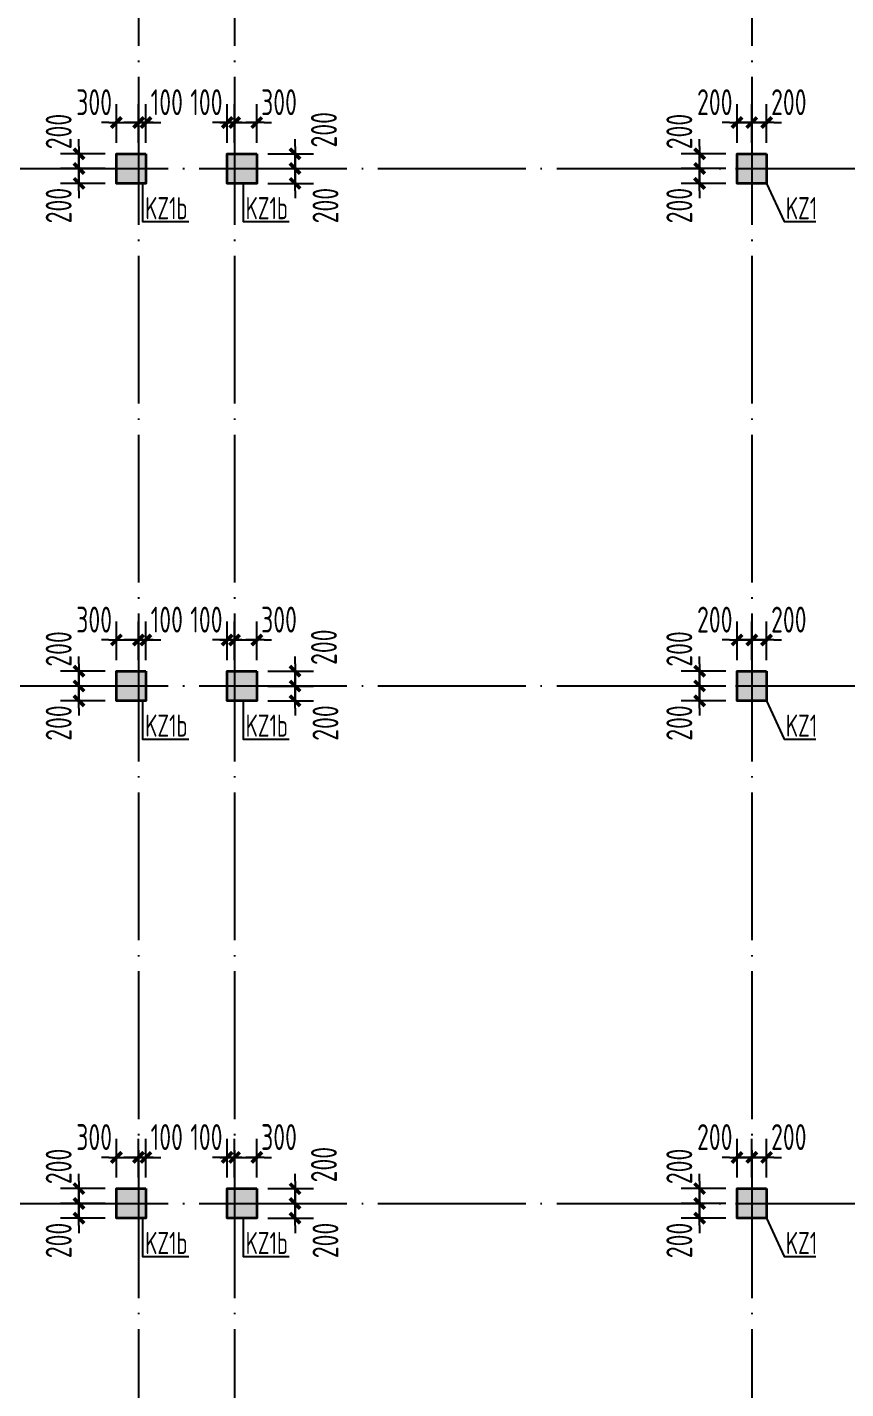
# Model space of a CAD drawing. Extents: x 8268344 to 8869063, y 669070 to 951310.
# Drawn here: x 8486201 to 8497280, y 769481 to 787900 of the extents above; entities that cross this region are included whole.
import ezdxf

# ---------------------------------------------------------------- set-up
doc = ezdxf.new("R2010")
doc.units = 0
doc.header["$LTSCALE"] = 1000
doc.linetypes.add('DOTE', pattern=[2.42, 2, -0.2, 0.02, -0.2])
doc.layers.get('0').update_dxf_attribs({"linetype": 'CONTINUOUS'})
doc.layers.get('Defpoints').update_dxf_attribs({"linetype": 'CONTINUOUS'})
for name, color, linetype in [('DIM', 3, 'CONTINUOUS'), ('DOTE', 1, 'DOTE'), ('PUB_TEXT', 7, 'CONTINUOUS'), ('柱涂实', 54, 'CONTINUOUS')]:
    doc.layers.add(name, color=color, linetype=linetype)
doc.layers.add('柱', color=2, linetype='CONTINUOUS', lineweight=35)
doc.styles.add('HZTXT', font='tssdeng.shx', dxfattribs={"width": 0.75, "bigfont": 'HZTXT.shx'})
doc.styles.add('TSSD_Dimension', font='Tssdeng.shx', dxfattribs={"width": 0.7, "bigfont": 'tssdchn.shx'})
doc.dimstyles.new('TSSD_100_100$0', dxfattribs={"dimtxt": 350, "dimasz": 100, "dimexe": 250, "dimexo": 150, "dimgap": 100, "dimtad": 1, "dimdec": 0, "dimzin": 0, "dimdsep": 46, "dimtxsty": 'TSSD_Dimension', "dimblk": '_TSDBK', "dimblk1": '_TSDBK', "dimblk2": '_TSDBK', "dimsah": 1, "dimcen": 0, "dimclrt": 7, "dimadec": 0, "dimazin": 0, "dimtfac": 1, "dimtdec": 0, "dimtix": 1, "dimtmove": 2, "dimatfit": 3, "dimldrblk": '_TSDBK', "dimfxl": 0, "dimtolj": 1, "dimtzin": 0, "dimarcsym": 0})

# ---------------------------------------------------------------- blocks, each defined once
blk = doc.blocks.new('_TSDBK')
blk.add_line((-1, 0), (1.5, 0))
at = {"const_width": 0.5}
blk.add_lwpolyline([(-0.7, -0.7), (0.7, 0.7)], dxfattribs=at)
blk = doc.blocks.new('*D298')
at = {"layer": 'Defpoints', "color": 0}
for p in [(8487408, 786188), (8486902, 785988), (8487408, 785988)]:
    blk.add_point(p, dxfattribs=at)
at = {"layer": 'DIM', "color": 0, "lineweight": -2}
for p, q in [((8486902, 786288), (8486902, 786388)), ((8487258, 786188), (8486652, 786188)), ((8486902, 786188), (8486902, 785988)), ((8487258, 785988), (8486652, 785988)), ((8486902, 785888), (8486902, 785788))]:
    blk.add_line(p, q, dxfattribs=at)
at = {"layer": 'DIM', "color": 0, "lineweight": -2, "xscale": 100, "yscale": 100, "zscale": 100}
for p, rotation in [((8486902, 786188), 270), ((8486902, 785988), 90)]:
    blk.add_blockref('_TSDBK', p, dxfattribs=dict(at, rotation=rotation))
at = {"layer": 'DIM', "color": 7, "insert": (8486627, 786489), "char_height": 350, "attachment_point": 5, "rotation": 90, "style": 'TSSD_Dimension'}
blk.add_mtext('\\A1;200', dxfattribs=at)
blk = doc.blocks.new('*D299')
at = {"layer": 'Defpoints', "color": 0}
for p in [(8487408, 785988), (8486902, 785788), (8487408, 785788)]:
    blk.add_point(p, dxfattribs=at)
at = {"layer": 'DIM', "color": 0, "lineweight": -2}
for p, q in [((8486902, 786088), (8486902, 786188)), ((8487258, 785988), (8486652, 785988)), ((8486902, 785988), (8486902, 785788)), ((8487258, 785788), (8486652, 785788)), ((8486902, 785688), (8486902, 785588))]:
    blk.add_line(p, q, dxfattribs=at)
at = {"layer": 'DIM', "color": 0, "lineweight": -2, "xscale": 100, "yscale": 100, "zscale": 100}
for p, rotation in [((8486902, 785988), 270), ((8486902, 785788), 90)]:
    blk.add_blockref('_TSDBK', p, dxfattribs=dict(at, rotation=rotation))
at = {"layer": 'DIM', "color": 7, "insert": (8486627, 785487), "char_height": 350, "attachment_point": 5, "rotation": 90, "style": 'TSSD_Dimension'}
blk.add_mtext('\\A1;200', dxfattribs=at)
blk = doc.blocks.new('*D300')
at = {"layer": 'Defpoints', "color": 0}
for p in [(8487808, 786611), (8487708, 786188), (8487808, 786188)]:
    blk.add_point(p, dxfattribs=at)
at = {"layer": 'DIM', "color": 0, "lineweight": -2}
for p, q in [((8487708, 786338), (8487708, 786861)), ((8487808, 786338), (8487808, 786861)), ((8487608, 786611), (8487508, 786611)), ((8487708, 786611), (8487808, 786611)), ((8487908, 786611), (8488008, 786611))]:
    blk.add_line(p, q, dxfattribs=at)
at = {"layer": 'DIM', "color": 0, "lineweight": -2, "xscale": 100, "yscale": 100, "zscale": 100}
blk.add_blockref('_TSDBK', (8487708, 786611), dxfattribs=at)
at = {"layer": 'DIM', "color": 0, "lineweight": -2, "xscale": 100, "yscale": 100, "zscale": 100, "rotation": 180}
blk.add_blockref('_TSDBK', (8487808, 786611), dxfattribs=at)
at = {"layer": 'DIM', "color": 7, "insert": (8488090, 786886), "char_height": 350, "attachment_point": 5, "style": 'TSSD_Dimension'}
blk.add_mtext('\\A1;100', dxfattribs=at)
blk = doc.blocks.new('*D301')
at = {"layer": 'Defpoints', "color": 0}
for p in [(8487708, 786611), (8487408, 786188), (8487708, 786188)]:
    blk.add_point(p, dxfattribs=at)
at = {"layer": 'DIM', "color": 0, "lineweight": -2}
for p, q in [((8487408, 786338), (8487408, 786861)), ((8487708, 786338), (8487708, 786861)), ((8487308, 786611), (8487208, 786611)), ((8487408, 786611), (8487708, 786611)), ((8487808, 786611), (8487908, 786611))]:
    blk.add_line(p, q, dxfattribs=at)
at = {"layer": 'DIM', "color": 0, "lineweight": -2, "xscale": 100, "yscale": 100, "zscale": 100}
blk.add_blockref('_TSDBK', (8487408, 786611), dxfattribs=at)
at = {"layer": 'DIM', "color": 0, "lineweight": -2, "xscale": 100, "yscale": 100, "zscale": 100, "rotation": 180}
blk.add_blockref('_TSDBK', (8487708, 786611), dxfattribs=at)
at = {"layer": 'DIM', "color": 7, "insert": (8487107, 786886), "char_height": 350, "attachment_point": 5, "style": 'TSSD_Dimension'}
blk.add_mtext('\\A1;300', dxfattribs=at)
blk = doc.blocks.new('*D302')
at = {"layer": 'Defpoints', "color": 0}
for p in [(8489308, 786611), (8489008, 786188), (8489308, 786188)]:
    blk.add_point(p, dxfattribs=at)
at = {"layer": 'DIM', "color": 0, "lineweight": -2}
for p, q in [((8489008, 786338), (8489008, 786861)), ((8489308, 786338), (8489308, 786861)), ((8488908, 786611), (8488808, 786611)), ((8489008, 786611), (8489308, 786611)), ((8489408, 786611), (8489508, 786611))]:
    blk.add_line(p, q, dxfattribs=at)
at = {"layer": 'DIM', "color": 0, "lineweight": -2, "xscale": 100, "yscale": 100, "zscale": 100}
blk.add_blockref('_TSDBK', (8489008, 786611), dxfattribs=at)
at = {"layer": 'DIM', "color": 0, "lineweight": -2, "xscale": 100, "yscale": 100, "zscale": 100, "rotation": 180}
blk.add_blockref('_TSDBK', (8489308, 786611), dxfattribs=at)
at = {"layer": 'DIM', "color": 7, "insert": (8489609, 786886), "char_height": 350, "attachment_point": 5, "style": 'TSSD_Dimension'}
blk.add_mtext('\\A1;300', dxfattribs=at)
blk = doc.blocks.new('*D303')
at = {"layer": 'Defpoints', "color": 0}
for p in [(8489008, 786611), (8488908, 786188), (8489008, 786188)]:
    blk.add_point(p, dxfattribs=at)
at = {"layer": 'DIM', "color": 0, "lineweight": -2}
for p, q in [((8488908, 786338), (8488908, 786861)), ((8489008, 786338), (8489008, 786861)), ((8488808, 786611), (8488708, 786611)), ((8488908, 786611), (8489008, 786611)), ((8489108, 786611), (8489208, 786611))]:
    blk.add_line(p, q, dxfattribs=at)
at = {"layer": 'DIM', "color": 0, "lineweight": -2, "xscale": 100, "yscale": 100, "zscale": 100}
blk.add_blockref('_TSDBK', (8488908, 786611), dxfattribs=at)
at = {"layer": 'DIM', "color": 0, "lineweight": -2, "xscale": 100, "yscale": 100, "zscale": 100, "rotation": 180}
blk.add_blockref('_TSDBK', (8489008, 786611), dxfattribs=at)
at = {"layer": 'DIM', "color": 7, "insert": (8488626, 786886), "char_height": 350, "attachment_point": 5, "style": 'TSSD_Dimension'}
blk.add_mtext('\\A1;100', dxfattribs=at)
blk = doc.blocks.new('*D304')
at = {"layer": 'Defpoints', "color": 0}
for p in [(8489308, 786188), (8489308, 785988), (8489826, 785988)]:
    blk.add_point(p, dxfattribs=at)
at = {"layer": 'DIM', "color": 0, "lineweight": -2}
for p, q in [((8489826, 786288), (8489826, 786388)), ((8489458, 786188), (8490076, 786188)), ((8489826, 786188), (8489826, 785988)), ((8489458, 785988), (8490076, 785988)), ((8489826, 785888), (8489826, 785788))]:
    blk.add_line(p, q, dxfattribs=at)
at = {"layer": 'DIM', "color": 0, "lineweight": -2, "xscale": 100, "yscale": 100, "zscale": 100}
for p, rotation in [((8489826, 786188), 270), ((8489826, 785988), 90)]:
    blk.add_blockref('_TSDBK', p, dxfattribs=dict(at, rotation=rotation))
at = {"layer": 'DIM', "color": 7, "insert": (8490217, 786513), "char_height": 350, "attachment_point": 5, "rotation": 90, "style": 'TSSD_Dimension'}
blk.add_mtext('\\A1;200', dxfattribs=at)
blk = doc.blocks.new('*D305')
at = {"layer": 'Defpoints', "color": 0}
for p in [(8489308, 785988), (8489308, 785788), (8489826, 785788)]:
    blk.add_point(p, dxfattribs=at)
at = {"layer": 'DIM', "color": 0, "lineweight": -2}
for p, q in [((8489826, 786088), (8489826, 786188)), ((8489458, 785988), (8490076, 785988)), ((8489826, 785988), (8489826, 785788)), ((8489458, 785788), (8490076, 785788)), ((8489826, 785688), (8489826, 785588))]:
    blk.add_line(p, q, dxfattribs=at)
at = {"layer": 'DIM', "color": 0, "lineweight": -2, "xscale": 100, "yscale": 100, "zscale": 100}
for p, rotation in [((8489826, 785988), 270), ((8489826, 785788), 90)]:
    blk.add_blockref('_TSDBK', p, dxfattribs=dict(at, rotation=rotation))
at = {"layer": 'DIM', "color": 7, "insert": (8490238, 785487), "char_height": 350, "attachment_point": 5, "rotation": 90, "style": 'TSSD_Dimension'}
blk.add_mtext('\\A1;200', dxfattribs=at)
blk = doc.blocks.new('*D306')
at = {"layer": 'Defpoints', "color": 0}
for p in [(8487408, 779188), (8486902, 778988), (8487408, 778988)]:
    blk.add_point(p, dxfattribs=at)
at = {"layer": 'DIM', "color": 0, "lineweight": -2}
for p, q in [((8486902, 779288), (8486902, 779388)), ((8487258, 779188), (8486652, 779188)), ((8486902, 779188), (8486902, 778988)), ((8487258, 778988), (8486652, 778988)), ((8486902, 778888), (8486902, 778788))]:
    blk.add_line(p, q, dxfattribs=at)
at = {"layer": 'DIM', "color": 0, "lineweight": -2, "xscale": 100, "yscale": 100, "zscale": 100}
for p, rotation in [((8486902, 779188), 270), ((8486902, 778988), 90)]:
    blk.add_blockref('_TSDBK', p, dxfattribs=dict(at, rotation=rotation))
at = {"layer": 'DIM', "color": 7, "insert": (8486627, 779489), "char_height": 350, "attachment_point": 5, "rotation": 90, "style": 'TSSD_Dimension'}
blk.add_mtext('\\A1;200', dxfattribs=at)
blk = doc.blocks.new('*D307')
at = {"layer": 'Defpoints', "color": 0}
for p in [(8487408, 778988), (8486902, 778788), (8487408, 778788)]:
    blk.add_point(p, dxfattribs=at)
at = {"layer": 'DIM', "color": 0, "lineweight": -2}
for p, q in [((8486902, 779088), (8486902, 779188)), ((8487258, 778988), (8486652, 778988)), ((8486902, 778988), (8486902, 778788)), ((8487258, 778788), (8486652, 778788)), ((8486902, 778688), (8486902, 778588))]:
    blk.add_line(p, q, dxfattribs=at)
at = {"layer": 'DIM', "color": 0, "lineweight": -2, "xscale": 100, "yscale": 100, "zscale": 100}
for p, rotation in [((8486902, 778988), 270), ((8486902, 778788), 90)]:
    blk.add_blockref('_TSDBK', p, dxfattribs=dict(at, rotation=rotation))
at = {"layer": 'DIM', "color": 7, "insert": (8486627, 778487), "char_height": 350, "attachment_point": 5, "rotation": 90, "style": 'TSSD_Dimension'}
blk.add_mtext('\\A1;200', dxfattribs=at)
blk = doc.blocks.new('*D308')
at = {"layer": 'Defpoints', "color": 0}
for p in [(8487808, 779611), (8487708, 779188), (8487808, 779188)]:
    blk.add_point(p, dxfattribs=at)
at = {"layer": 'DIM', "color": 0, "lineweight": -2}
for p, q in [((8487708, 779338), (8487708, 779861)), ((8487808, 779338), (8487808, 779861)), ((8487608, 779611), (8487508, 779611)), ((8487708, 779611), (8487808, 779611)), ((8487908, 779611), (8488008, 779611))]:
    blk.add_line(p, q, dxfattribs=at)
at = {"layer": 'DIM', "color": 0, "lineweight": -2, "xscale": 100, "yscale": 100, "zscale": 100}
blk.add_blockref('_TSDBK', (8487708, 779611), dxfattribs=at)
at = {"layer": 'DIM', "color": 0, "lineweight": -2, "xscale": 100, "yscale": 100, "zscale": 100, "rotation": 180}
blk.add_blockref('_TSDBK', (8487808, 779611), dxfattribs=at)
at = {"layer": 'DIM', "color": 7, "insert": (8488090, 779886), "char_height": 350, "attachment_point": 5, "style": 'TSSD_Dimension'}
blk.add_mtext('\\A1;100', dxfattribs=at)
blk = doc.blocks.new('*D309')
at = {"layer": 'Defpoints', "color": 0}
for p in [(8487708, 779611), (8487408, 779188), (8487708, 779188)]:
    blk.add_point(p, dxfattribs=at)
at = {"layer": 'DIM', "color": 0, "lineweight": -2}
for p, q in [((8487408, 779338), (8487408, 779861)), ((8487708, 779338), (8487708, 779861)), ((8487308, 779611), (8487208, 779611)), ((8487408, 779611), (8487708, 779611)), ((8487808, 779611), (8487908, 779611))]:
    blk.add_line(p, q, dxfattribs=at)
at = {"layer": 'DIM', "color": 0, "lineweight": -2, "xscale": 100, "yscale": 100, "zscale": 100}
blk.add_blockref('_TSDBK', (8487408, 779611), dxfattribs=at)
at = {"layer": 'DIM', "color": 0, "lineweight": -2, "xscale": 100, "yscale": 100, "zscale": 100, "rotation": 180}
blk.add_blockref('_TSDBK', (8487708, 779611), dxfattribs=at)
at = {"layer": 'DIM', "color": 7, "insert": (8487107, 779886), "char_height": 350, "attachment_point": 5, "style": 'TSSD_Dimension'}
blk.add_mtext('\\A1;300', dxfattribs=at)
blk = doc.blocks.new('*D310')
at = {"layer": 'Defpoints', "color": 0}
for p in [(8489308, 779611), (8489008, 779188), (8489308, 779188)]:
    blk.add_point(p, dxfattribs=at)
at = {"layer": 'DIM', "color": 0, "lineweight": -2}
for p, q in [((8489008, 779338), (8489008, 779861)), ((8489308, 779338), (8489308, 779861)), ((8488908, 779611), (8488808, 779611)), ((8489008, 779611), (8489308, 779611)), ((8489408, 779611), (8489508, 779611))]:
    blk.add_line(p, q, dxfattribs=at)
at = {"layer": 'DIM', "color": 0, "lineweight": -2, "xscale": 100, "yscale": 100, "zscale": 100}
blk.add_blockref('_TSDBK', (8489008, 779611), dxfattribs=at)
at = {"layer": 'DIM', "color": 0, "lineweight": -2, "xscale": 100, "yscale": 100, "zscale": 100, "rotation": 180}
blk.add_blockref('_TSDBK', (8489308, 779611), dxfattribs=at)
at = {"layer": 'DIM', "color": 7, "insert": (8489609, 779886), "char_height": 350, "attachment_point": 5, "style": 'TSSD_Dimension'}
blk.add_mtext('\\A1;300', dxfattribs=at)
blk = doc.blocks.new('*D311')
at = {"layer": 'Defpoints', "color": 0}
for p in [(8489008, 779611), (8488908, 779188), (8489008, 779188)]:
    blk.add_point(p, dxfattribs=at)
at = {"layer": 'DIM', "color": 0, "lineweight": -2}
for p, q in [((8488908, 779338), (8488908, 779861)), ((8489008, 779338), (8489008, 779861)), ((8488808, 779611), (8488708, 779611)), ((8488908, 779611), (8489008, 779611)), ((8489108, 779611), (8489208, 779611))]:
    blk.add_line(p, q, dxfattribs=at)
at = {"layer": 'DIM', "color": 0, "lineweight": -2, "xscale": 100, "yscale": 100, "zscale": 100}
blk.add_blockref('_TSDBK', (8488908, 779611), dxfattribs=at)
at = {"layer": 'DIM', "color": 0, "lineweight": -2, "xscale": 100, "yscale": 100, "zscale": 100, "rotation": 180}
blk.add_blockref('_TSDBK', (8489008, 779611), dxfattribs=at)
at = {"layer": 'DIM', "color": 7, "insert": (8488626, 779886), "char_height": 350, "attachment_point": 5, "style": 'TSSD_Dimension'}
blk.add_mtext('\\A1;100', dxfattribs=at)
blk = doc.blocks.new('*D312')
at = {"layer": 'Defpoints', "color": 0}
for p in [(8489308, 779188), (8489308, 778988), (8489826, 778988)]:
    blk.add_point(p, dxfattribs=at)
at = {"layer": 'DIM', "color": 0, "lineweight": -2}
for p, q in [((8489826, 779288), (8489826, 779388)), ((8489458, 779188), (8490076, 779188)), ((8489826, 779188), (8489826, 778988)), ((8489458, 778988), (8490076, 778988)), ((8489826, 778888), (8489826, 778788))]:
    blk.add_line(p, q, dxfattribs=at)
at = {"layer": 'DIM', "color": 0, "lineweight": -2, "xscale": 100, "yscale": 100, "zscale": 100}
for p, rotation in [((8489826, 779188), 270), ((8489826, 778988), 90)]:
    blk.add_blockref('_TSDBK', p, dxfattribs=dict(at, rotation=rotation))
at = {"layer": 'DIM', "color": 7, "insert": (8490217, 779513), "char_height": 350, "attachment_point": 5, "rotation": 90, "style": 'TSSD_Dimension'}
blk.add_mtext('\\A1;200', dxfattribs=at)
blk = doc.blocks.new('*D313')
at = {"layer": 'Defpoints', "color": 0}
for p in [(8489308, 778988), (8489308, 778788), (8489826, 778788)]:
    blk.add_point(p, dxfattribs=at)
at = {"layer": 'DIM', "color": 0, "lineweight": -2}
for p, q in [((8489826, 779088), (8489826, 779188)), ((8489458, 778988), (8490076, 778988)), ((8489826, 778988), (8489826, 778788)), ((8489458, 778788), (8490076, 778788)), ((8489826, 778688), (8489826, 778588))]:
    blk.add_line(p, q, dxfattribs=at)
at = {"layer": 'DIM', "color": 0, "lineweight": -2, "xscale": 100, "yscale": 100, "zscale": 100}
for p, rotation in [((8489826, 778988), 270), ((8489826, 778788), 90)]:
    blk.add_blockref('_TSDBK', p, dxfattribs=dict(at, rotation=rotation))
at = {"layer": 'DIM', "color": 7, "insert": (8490238, 778487), "char_height": 350, "attachment_point": 5, "rotation": 90, "style": 'TSSD_Dimension'}
blk.add_mtext('\\A1;200', dxfattribs=at)
blk = doc.blocks.new('*D314')
at = {"layer": 'Defpoints', "color": 0}
for p in [(8487408, 772188), (8486902, 771988), (8487408, 771988)]:
    blk.add_point(p, dxfattribs=at)
at = {"layer": 'DIM', "color": 0, "lineweight": -2}
for p, q in [((8486902, 772288), (8486902, 772388)), ((8487258, 772188), (8486652, 772188)), ((8486902, 772188), (8486902, 771988)), ((8487258, 771988), (8486652, 771988)), ((8486902, 771888), (8486902, 771788))]:
    blk.add_line(p, q, dxfattribs=at)
at = {"layer": 'DIM', "color": 0, "lineweight": -2, "xscale": 100, "yscale": 100, "zscale": 100}
for p, rotation in [((8486902, 772188), 270), ((8486902, 771988), 90)]:
    blk.add_blockref('_TSDBK', p, dxfattribs=dict(at, rotation=rotation))
at = {"layer": 'DIM', "color": 7, "insert": (8486627, 772489), "char_height": 350, "attachment_point": 5, "rotation": 90, "style": 'TSSD_Dimension'}
blk.add_mtext('\\A1;200', dxfattribs=at)
blk = doc.blocks.new('*D315')
at = {"layer": 'Defpoints', "color": 0}
for p in [(8487408, 771988), (8486902, 771788), (8487408, 771788)]:
    blk.add_point(p, dxfattribs=at)
at = {"layer": 'DIM', "color": 0, "lineweight": -2}
for p, q in [((8486902, 772088), (8486902, 772188)), ((8487258, 771988), (8486652, 771988)), ((8486902, 771988), (8486902, 771788)), ((8487258, 771788), (8486652, 771788)), ((8486902, 771688), (8486902, 771588))]:
    blk.add_line(p, q, dxfattribs=at)
at = {"layer": 'DIM', "color": 0, "lineweight": -2, "xscale": 100, "yscale": 100, "zscale": 100}
for p, rotation in [((8486902, 771988), 270), ((8486902, 771788), 90)]:
    blk.add_blockref('_TSDBK', p, dxfattribs=dict(at, rotation=rotation))
at = {"layer": 'DIM', "color": 7, "insert": (8486627, 771487), "char_height": 350, "attachment_point": 5, "rotation": 90, "style": 'TSSD_Dimension'}
blk.add_mtext('\\A1;200', dxfattribs=at)
blk = doc.blocks.new('*D316')
at = {"layer": 'Defpoints', "color": 0}
for p in [(8487808, 772611), (8487708, 772188), (8487808, 772188)]:
    blk.add_point(p, dxfattribs=at)
at = {"layer": 'DIM', "color": 0, "lineweight": -2}
for p, q in [((8487708, 772338), (8487708, 772861)), ((8487808, 772338), (8487808, 772861)), ((8487608, 772611), (8487508, 772611)), ((8487708, 772611), (8487808, 772611)), ((8487908, 772611), (8488008, 772611))]:
    blk.add_line(p, q, dxfattribs=at)
at = {"layer": 'DIM', "color": 0, "lineweight": -2, "xscale": 100, "yscale": 100, "zscale": 100}
blk.add_blockref('_TSDBK', (8487708, 772611), dxfattribs=at)
at = {"layer": 'DIM', "color": 0, "lineweight": -2, "xscale": 100, "yscale": 100, "zscale": 100, "rotation": 180}
blk.add_blockref('_TSDBK', (8487808, 772611), dxfattribs=at)
at = {"layer": 'DIM', "color": 7, "insert": (8488090, 772886), "char_height": 350, "attachment_point": 5, "style": 'TSSD_Dimension'}
blk.add_mtext('\\A1;100', dxfattribs=at)
blk = doc.blocks.new('*D317')
at = {"layer": 'Defpoints', "color": 0}
for p in [(8487708, 772611), (8487408, 772188), (8487708, 772188)]:
    blk.add_point(p, dxfattribs=at)
at = {"layer": 'DIM', "color": 0, "lineweight": -2}
for p, q in [((8487408, 772338), (8487408, 772861)), ((8487708, 772338), (8487708, 772861)), ((8487308, 772611), (8487208, 772611)), ((8487408, 772611), (8487708, 772611)), ((8487808, 772611), (8487908, 772611))]:
    blk.add_line(p, q, dxfattribs=at)
at = {"layer": 'DIM', "color": 0, "lineweight": -2, "xscale": 100, "yscale": 100, "zscale": 100}
blk.add_blockref('_TSDBK', (8487408, 772611), dxfattribs=at)
at = {"layer": 'DIM', "color": 0, "lineweight": -2, "xscale": 100, "yscale": 100, "zscale": 100, "rotation": 180}
blk.add_blockref('_TSDBK', (8487708, 772611), dxfattribs=at)
at = {"layer": 'DIM', "color": 7, "insert": (8487107, 772886), "char_height": 350, "attachment_point": 5, "style": 'TSSD_Dimension'}
blk.add_mtext('\\A1;300', dxfattribs=at)
blk = doc.blocks.new('*D318')
at = {"layer": 'Defpoints', "color": 0}
for p in [(8489308, 772611), (8489008, 772188), (8489308, 772188)]:
    blk.add_point(p, dxfattribs=at)
at = {"layer": 'DIM', "color": 0, "lineweight": -2}
for p, q in [((8489008, 772338), (8489008, 772861)), ((8489308, 772338), (8489308, 772861)), ((8488908, 772611), (8488808, 772611)), ((8489008, 772611), (8489308, 772611)), ((8489408, 772611), (8489508, 772611))]:
    blk.add_line(p, q, dxfattribs=at)
at = {"layer": 'DIM', "color": 0, "lineweight": -2, "xscale": 100, "yscale": 100, "zscale": 100}
blk.add_blockref('_TSDBK', (8489008, 772611), dxfattribs=at)
at = {"layer": 'DIM', "color": 0, "lineweight": -2, "xscale": 100, "yscale": 100, "zscale": 100, "rotation": 180}
blk.add_blockref('_TSDBK', (8489308, 772611), dxfattribs=at)
at = {"layer": 'DIM', "color": 7, "insert": (8489609, 772886), "char_height": 350, "attachment_point": 5, "style": 'TSSD_Dimension'}
blk.add_mtext('\\A1;300', dxfattribs=at)
blk = doc.blocks.new('*D319')
at = {"layer": 'Defpoints', "color": 0}
for p in [(8489008, 772611), (8488908, 772188), (8489008, 772188)]:
    blk.add_point(p, dxfattribs=at)
at = {"layer": 'DIM', "color": 0, "lineweight": -2}
for p, q in [((8488908, 772338), (8488908, 772861)), ((8489008, 772338), (8489008, 772861)), ((8488808, 772611), (8488708, 772611)), ((8488908, 772611), (8489008, 772611)), ((8489108, 772611), (8489208, 772611))]:
    blk.add_line(p, q, dxfattribs=at)
at = {"layer": 'DIM', "color": 0, "lineweight": -2, "xscale": 100, "yscale": 100, "zscale": 100}
blk.add_blockref('_TSDBK', (8488908, 772611), dxfattribs=at)
at = {"layer": 'DIM', "color": 0, "lineweight": -2, "xscale": 100, "yscale": 100, "zscale": 100, "rotation": 180}
blk.add_blockref('_TSDBK', (8489008, 772611), dxfattribs=at)
at = {"layer": 'DIM', "color": 7, "insert": (8488626, 772886), "char_height": 350, "attachment_point": 5, "style": 'TSSD_Dimension'}
blk.add_mtext('\\A1;100', dxfattribs=at)
blk = doc.blocks.new('*D320')
at = {"layer": 'Defpoints', "color": 0}
for p in [(8489308, 772188), (8489308, 771988), (8489826, 771988)]:
    blk.add_point(p, dxfattribs=at)
at = {"layer": 'DIM', "color": 0, "lineweight": -2}
for p, q in [((8489826, 772288), (8489826, 772388)), ((8489458, 772188), (8490076, 772188)), ((8489826, 772188), (8489826, 771988)), ((8489458, 771988), (8490076, 771988)), ((8489826, 771888), (8489826, 771788))]:
    blk.add_line(p, q, dxfattribs=at)
at = {"layer": 'DIM', "color": 0, "lineweight": -2, "xscale": 100, "yscale": 100, "zscale": 100}
for p, rotation in [((8489826, 772188), 270), ((8489826, 771988), 90)]:
    blk.add_blockref('_TSDBK', p, dxfattribs=dict(at, rotation=rotation))
at = {"layer": 'DIM', "color": 7, "insert": (8490217, 772513), "char_height": 350, "attachment_point": 5, "rotation": 90, "style": 'TSSD_Dimension'}
blk.add_mtext('\\A1;200', dxfattribs=at)
blk = doc.blocks.new('*D321')
at = {"layer": 'Defpoints', "color": 0}
for p in [(8489308, 771988), (8489308, 771788), (8489826, 771788)]:
    blk.add_point(p, dxfattribs=at)
at = {"layer": 'DIM', "color": 0, "lineweight": -2}
for p, q in [((8489826, 772088), (8489826, 772188)), ((8489458, 771988), (8490076, 771988)), ((8489826, 771988), (8489826, 771788)), ((8489458, 771788), (8490076, 771788)), ((8489826, 771688), (8489826, 771588))]:
    blk.add_line(p, q, dxfattribs=at)
at = {"layer": 'DIM', "color": 0, "lineweight": -2, "xscale": 100, "yscale": 100, "zscale": 100}
for p, rotation in [((8489826, 771988), 270), ((8489826, 771788), 90)]:
    blk.add_blockref('_TSDBK', p, dxfattribs=dict(at, rotation=rotation))
at = {"layer": 'DIM', "color": 7, "insert": (8490238, 771487), "char_height": 350, "attachment_point": 5, "rotation": 90, "style": 'TSSD_Dimension'}
blk.add_mtext('\\A1;200', dxfattribs=at)
blk = doc.blocks.new('*D2419')
at = {"layer": 'Defpoints', "color": 0}
for p in [(8495808, 786188), (8495302, 785988), (8495808, 785988)]:
    blk.add_point(p, dxfattribs=at)
at = {"layer": 'DIM', "color": 0, "lineweight": -2}
for p, q in [((8495302, 786288), (8495302, 786388)), ((8495658, 786188), (8495052, 786188)), ((8495302, 786188), (8495302, 785988)), ((8495658, 785988), (8495052, 785988)), ((8495302, 785888), (8495302, 785788))]:
    blk.add_line(p, q, dxfattribs=at)
at = {"layer": 'DIM', "color": 0, "lineweight": -2, "xscale": 100, "yscale": 100, "zscale": 100}
for p, rotation in [((8495302, 786188), 270), ((8495302, 785988), 90)]:
    blk.add_blockref('_TSDBK', p, dxfattribs=dict(at, rotation=rotation))
at = {"layer": 'DIM', "color": 7, "insert": (8495027, 786489), "char_height": 350, "attachment_point": 5, "rotation": 90, "style": 'TSSD_Dimension'}
blk.add_mtext('\\A1;200', dxfattribs=at)
blk = doc.blocks.new('*D2420')
at = {"layer": 'Defpoints', "color": 0}
for p in [(8495808, 785988), (8495302, 785788), (8495808, 785788)]:
    blk.add_point(p, dxfattribs=at)
at = {"layer": 'DIM', "color": 0, "lineweight": -2}
for p, q in [((8495302, 786088), (8495302, 786188)), ((8495658, 785988), (8495052, 785988)), ((8495302, 785988), (8495302, 785788)), ((8495658, 785788), (8495052, 785788)), ((8495302, 785688), (8495302, 785588))]:
    blk.add_line(p, q, dxfattribs=at)
at = {"layer": 'DIM', "color": 0, "lineweight": -2, "xscale": 100, "yscale": 100, "zscale": 100}
for p, rotation in [((8495302, 785988), 270), ((8495302, 785788), 90)]:
    blk.add_blockref('_TSDBK', p, dxfattribs=dict(at, rotation=rotation))
at = {"layer": 'DIM', "color": 7, "insert": (8495027, 785487), "char_height": 350, "attachment_point": 5, "rotation": 90, "style": 'TSSD_Dimension'}
blk.add_mtext('\\A1;200', dxfattribs=at)
blk = doc.blocks.new('*D2421')
at = {"layer": 'Defpoints', "color": 0}
for p in [(8496208, 786611), (8496008, 786188), (8496208, 786188)]:
    blk.add_point(p, dxfattribs=at)
at = {"layer": 'DIM', "color": 0, "lineweight": -2}
for p, q in [((8496008, 786338), (8496008, 786861)), ((8496208, 786338), (8496208, 786861)), ((8495908, 786611), (8495808, 786611)), ((8496008, 786611), (8496208, 786611)), ((8496308, 786611), (8496408, 786611))]:
    blk.add_line(p, q, dxfattribs=at)
at = {"layer": 'DIM', "color": 0, "lineweight": -2, "xscale": 100, "yscale": 100, "zscale": 100}
blk.add_blockref('_TSDBK', (8496008, 786611), dxfattribs=at)
at = {"layer": 'DIM', "color": 0, "lineweight": -2, "xscale": 100, "yscale": 100, "zscale": 100, "rotation": 180}
blk.add_blockref('_TSDBK', (8496208, 786611), dxfattribs=at)
at = {"layer": 'DIM', "color": 7, "insert": (8496509, 786886), "char_height": 350, "attachment_point": 5, "style": 'TSSD_Dimension'}
blk.add_mtext('\\A1;200', dxfattribs=at)
blk = doc.blocks.new('*D2422')
at = {"layer": 'Defpoints', "color": 0}
for p in [(8496008, 786611), (8495808, 786188), (8496008, 786188)]:
    blk.add_point(p, dxfattribs=at)
at = {"layer": 'DIM', "color": 0, "lineweight": -2}
for p, q in [((8495808, 786338), (8495808, 786861)), ((8496008, 786338), (8496008, 786861)), ((8495708, 786611), (8495608, 786611)), ((8495808, 786611), (8496008, 786611)), ((8496108, 786611), (8496208, 786611))]:
    blk.add_line(p, q, dxfattribs=at)
at = {"layer": 'DIM', "color": 0, "lineweight": -2, "xscale": 100, "yscale": 100, "zscale": 100}
blk.add_blockref('_TSDBK', (8495808, 786611), dxfattribs=at)
at = {"layer": 'DIM', "color": 0, "lineweight": -2, "xscale": 100, "yscale": 100, "zscale": 100, "rotation": 180}
blk.add_blockref('_TSDBK', (8496008, 786611), dxfattribs=at)
at = {"layer": 'DIM', "color": 7, "insert": (8495507, 786886), "char_height": 350, "attachment_point": 5, "style": 'TSSD_Dimension'}
blk.add_mtext('\\A1;200', dxfattribs=at)
blk = doc.blocks.new('*D2423')
at = {"layer": 'Defpoints', "color": 0}
for p in [(8495808, 779188), (8495302, 778988), (8495808, 778988)]:
    blk.add_point(p, dxfattribs=at)
at = {"layer": 'DIM', "color": 0, "lineweight": -2}
for p, q in [((8495302, 779288), (8495302, 779388)), ((8495658, 779188), (8495052, 779188)), ((8495302, 779188), (8495302, 778988)), ((8495658, 778988), (8495052, 778988)), ((8495302, 778888), (8495302, 778788))]:
    blk.add_line(p, q, dxfattribs=at)
at = {"layer": 'DIM', "color": 0, "lineweight": -2, "xscale": 100, "yscale": 100, "zscale": 100}
for p, rotation in [((8495302, 779188), 270), ((8495302, 778988), 90)]:
    blk.add_blockref('_TSDBK', p, dxfattribs=dict(at, rotation=rotation))
at = {"layer": 'DIM', "color": 7, "insert": (8495027, 779489), "char_height": 350, "attachment_point": 5, "rotation": 90, "style": 'TSSD_Dimension'}
blk.add_mtext('\\A1;200', dxfattribs=at)
blk = doc.blocks.new('*D2424')
at = {"layer": 'Defpoints', "color": 0}
for p in [(8495808, 778988), (8495302, 778788), (8495808, 778788)]:
    blk.add_point(p, dxfattribs=at)
at = {"layer": 'DIM', "color": 0, "lineweight": -2}
for p, q in [((8495302, 779088), (8495302, 779188)), ((8495658, 778988), (8495052, 778988)), ((8495302, 778988), (8495302, 778788)), ((8495658, 778788), (8495052, 778788)), ((8495302, 778688), (8495302, 778588))]:
    blk.add_line(p, q, dxfattribs=at)
at = {"layer": 'DIM', "color": 0, "lineweight": -2, "xscale": 100, "yscale": 100, "zscale": 100}
for p, rotation in [((8495302, 778988), 270), ((8495302, 778788), 90)]:
    blk.add_blockref('_TSDBK', p, dxfattribs=dict(at, rotation=rotation))
at = {"layer": 'DIM', "color": 7, "insert": (8495027, 778487), "char_height": 350, "attachment_point": 5, "rotation": 90, "style": 'TSSD_Dimension'}
blk.add_mtext('\\A1;200', dxfattribs=at)
blk = doc.blocks.new('*D2425')
at = {"layer": 'Defpoints', "color": 0}
for p in [(8496208, 779611), (8496008, 779188), (8496208, 779188)]:
    blk.add_point(p, dxfattribs=at)
at = {"layer": 'DIM', "color": 0, "lineweight": -2}
for p, q in [((8496008, 779338), (8496008, 779861)), ((8496208, 779338), (8496208, 779861)), ((8495908, 779611), (8495808, 779611)), ((8496008, 779611), (8496208, 779611)), ((8496308, 779611), (8496408, 779611))]:
    blk.add_line(p, q, dxfattribs=at)
at = {"layer": 'DIM', "color": 0, "lineweight": -2, "xscale": 100, "yscale": 100, "zscale": 100}
blk.add_blockref('_TSDBK', (8496008, 779611), dxfattribs=at)
at = {"layer": 'DIM', "color": 0, "lineweight": -2, "xscale": 100, "yscale": 100, "zscale": 100, "rotation": 180}
blk.add_blockref('_TSDBK', (8496208, 779611), dxfattribs=at)
at = {"layer": 'DIM', "color": 7, "insert": (8496509, 779886), "char_height": 350, "attachment_point": 5, "style": 'TSSD_Dimension'}
blk.add_mtext('\\A1;200', dxfattribs=at)
blk = doc.blocks.new('*D2426')
at = {"layer": 'Defpoints', "color": 0}
for p in [(8496008, 779611), (8495808, 779188), (8496008, 779188)]:
    blk.add_point(p, dxfattribs=at)
at = {"layer": 'DIM', "color": 0, "lineweight": -2}
for p, q in [((8495808, 779338), (8495808, 779861)), ((8496008, 779338), (8496008, 779861)), ((8495708, 779611), (8495608, 779611)), ((8495808, 779611), (8496008, 779611)), ((8496108, 779611), (8496208, 779611))]:
    blk.add_line(p, q, dxfattribs=at)
at = {"layer": 'DIM', "color": 0, "lineweight": -2, "xscale": 100, "yscale": 100, "zscale": 100}
blk.add_blockref('_TSDBK', (8495808, 779611), dxfattribs=at)
at = {"layer": 'DIM', "color": 0, "lineweight": -2, "xscale": 100, "yscale": 100, "zscale": 100, "rotation": 180}
blk.add_blockref('_TSDBK', (8496008, 779611), dxfattribs=at)
at = {"layer": 'DIM', "color": 7, "insert": (8495507, 779886), "char_height": 350, "attachment_point": 5, "style": 'TSSD_Dimension'}
blk.add_mtext('\\A1;200', dxfattribs=at)
blk = doc.blocks.new('*D2427')
at = {"layer": 'Defpoints', "color": 0}
for p in [(8495808, 772188), (8495302, 771988), (8495808, 771988)]:
    blk.add_point(p, dxfattribs=at)
at = {"layer": 'DIM', "color": 0, "lineweight": -2}
for p, q in [((8495302, 772288), (8495302, 772388)), ((8495658, 772188), (8495052, 772188)), ((8495302, 772188), (8495302, 771988)), ((8495658, 771988), (8495052, 771988)), ((8495302, 771888), (8495302, 771788))]:
    blk.add_line(p, q, dxfattribs=at)
at = {"layer": 'DIM', "color": 0, "lineweight": -2, "xscale": 100, "yscale": 100, "zscale": 100}
for p, rotation in [((8495302, 772188), 270), ((8495302, 771988), 90)]:
    blk.add_blockref('_TSDBK', p, dxfattribs=dict(at, rotation=rotation))
at = {"layer": 'DIM', "color": 7, "insert": (8495027, 772489), "char_height": 350, "attachment_point": 5, "rotation": 90, "style": 'TSSD_Dimension'}
blk.add_mtext('\\A1;200', dxfattribs=at)
blk = doc.blocks.new('*D2428')
at = {"layer": 'Defpoints', "color": 0}
for p in [(8495808, 771988), (8495302, 771788), (8495808, 771788)]:
    blk.add_point(p, dxfattribs=at)
at = {"layer": 'DIM', "color": 0, "lineweight": -2}
for p, q in [((8495302, 772088), (8495302, 772188)), ((8495658, 771988), (8495052, 771988)), ((8495302, 771988), (8495302, 771788)), ((8495658, 771788), (8495052, 771788)), ((8495302, 771688), (8495302, 771588))]:
    blk.add_line(p, q, dxfattribs=at)
at = {"layer": 'DIM', "color": 0, "lineweight": -2, "xscale": 100, "yscale": 100, "zscale": 100}
for p, rotation in [((8495302, 771988), 270), ((8495302, 771788), 90)]:
    blk.add_blockref('_TSDBK', p, dxfattribs=dict(at, rotation=rotation))
at = {"layer": 'DIM', "color": 7, "insert": (8495027, 771487), "char_height": 350, "attachment_point": 5, "rotation": 90, "style": 'TSSD_Dimension'}
blk.add_mtext('\\A1;200', dxfattribs=at)
blk = doc.blocks.new('*D2429')
at = {"layer": 'Defpoints', "color": 0}
for p in [(8496208, 772611), (8496008, 772188), (8496208, 772188)]:
    blk.add_point(p, dxfattribs=at)
at = {"layer": 'DIM', "color": 0, "lineweight": -2}
for p, q in [((8496008, 772338), (8496008, 772861)), ((8496208, 772338), (8496208, 772861)), ((8495908, 772611), (8495808, 772611)), ((8496008, 772611), (8496208, 772611)), ((8496308, 772611), (8496408, 772611))]:
    blk.add_line(p, q, dxfattribs=at)
at = {"layer": 'DIM', "color": 0, "lineweight": -2, "xscale": 100, "yscale": 100, "zscale": 100}
blk.add_blockref('_TSDBK', (8496008, 772611), dxfattribs=at)
at = {"layer": 'DIM', "color": 0, "lineweight": -2, "xscale": 100, "yscale": 100, "zscale": 100, "rotation": 180}
blk.add_blockref('_TSDBK', (8496208, 772611), dxfattribs=at)
at = {"layer": 'DIM', "color": 7, "insert": (8496509, 772886), "char_height": 350, "attachment_point": 5, "style": 'TSSD_Dimension'}
blk.add_mtext('\\A1;200', dxfattribs=at)
blk = doc.blocks.new('*D2430')
at = {"layer": 'Defpoints', "color": 0}
for p in [(8496008, 772611), (8495808, 772188), (8496008, 772188)]:
    blk.add_point(p, dxfattribs=at)
at = {"layer": 'DIM', "color": 0, "lineweight": -2}
for p, q in [((8495808, 772338), (8495808, 772861)), ((8496008, 772338), (8496008, 772861)), ((8495708, 772611), (8495608, 772611)), ((8495808, 772611), (8496008, 772611)), ((8496108, 772611), (8496208, 772611))]:
    blk.add_line(p, q, dxfattribs=at)
at = {"layer": 'DIM', "color": 0, "lineweight": -2, "xscale": 100, "yscale": 100, "zscale": 100}
blk.add_blockref('_TSDBK', (8495808, 772611), dxfattribs=at)
at = {"layer": 'DIM', "color": 0, "lineweight": -2, "xscale": 100, "yscale": 100, "zscale": 100, "rotation": 180}
blk.add_blockref('_TSDBK', (8496008, 772611), dxfattribs=at)
at = {"layer": 'DIM', "color": 7, "insert": (8495507, 772886), "char_height": 350, "attachment_point": 5, "style": 'TSSD_Dimension'}
blk.add_mtext('\\A1;200', dxfattribs=at)

msp = doc.modelspace()

# ---------------------------------------------------------------- hatches: boundary and pattern name
at = {"layer": '柱涂实'}
for points in [[(8487807.9, 786188.2), (8487807.9, 785788.2), (8487407.9, 785788.2), (8487407.9, 786188.2)], [(8489307.9, 786188.2), (8489307.9, 785788.2), (8488907.9, 785788.2), (8488907.9, 786188.2)], [(8496207.9, 786188.2), (8496207.9, 785788.2), (8495807.9, 785788.2), (8495807.9, 786188.2)], [(8487807.9, 779188.2), (8487807.9, 778788.2), (8487407.9, 778788.2), (8487407.9, 779188.2)], [(8489307.9, 779188.2), (8489307.9, 778788.2), (8488907.9, 778788.2), (8488907.9, 779188.2)], [(8496207.9, 779188.2), (8496207.9, 778788.2), (8495807.9, 778788.2), (8495807.9, 779188.2)], [(8487807.9, 772188.2), (8487807.9, 771788.2), (8487407.9, 771788.2), (8487407.9, 772188.2)], [(8489307.9, 772188.2), (8489307.9, 771788.2), (8488907.9, 771788.2), (8488907.9, 772188.2)], [(8496207.9, 772188.2), (8496207.9, 771788.2), (8495807.9, 771788.2), (8495807.9, 772188.2)]]:
    msp.add_hatch(color=256, dxfattribs=at).paths.add_polyline_path(points)

# ---------------------------------------------------------------- linework, layer by layer
at = {"layer": 'DOTE'}
for p, q in [((8487707.9, 794488.2), (8487707.9, 749488.2)), ((8487707.9, 794488.2), (8487707.9, 749488.2)), ((8489007.9, 794488.2), (8489007.9, 749488.2)), ((8496007.9, 794488.2), (8496007.9, 749488.2)), ((8437707.9, 785988.2), (8539007.9, 785988.2)), ((8437707.9, 778988.2), (8539007.9, 778988.2)), ((8437707.9, 771988.2), (8539007.9, 771988.2))]:
    msp.add_line(p, q, dxfattribs=at)
at = {"layer": 'PUB_TEXT', "color": 7}
for points in [[(8487763.2, 785788.2), (8487763.2, 785270.4), (8488389.2, 785270.4)], [(8489122.7, 785788.2), (8489122.7, 785270.4), (8489748.6, 785270.4)], [(8496207.9, 785788.2), (8496447.3, 785270.4), (8496876, 785270.4)], [(8487763.2, 778788.2), (8487763.2, 778270.4), (8488389.2, 778270.4)], [(8489122.7, 778788.2), (8489122.7, 778270.4), (8489748.6, 778270.4)], [(8496207.9, 778788.2), (8496447.3, 778270.4), (8496876, 778270.4)], [(8487763.2, 771788.2), (8487763.2, 771270.4), (8488389.2, 771270.4)], [(8489122.7, 771788.2), (8489122.7, 771270.4), (8489748.6, 771270.4)], [(8496207.9, 771788.2), (8496447.3, 771270.4), (8496876, 771270.4)]]:
    msp.add_lwpolyline(points, dxfattribs=at)
at = {"layer": '柱'}
for points in [[(8487807.9, 786188.2), (8487807.9, 785788.2), (8487407.9, 785788.2), (8487407.9, 786188.2)], [(8489307.9, 786188.2), (8489307.9, 785788.2), (8488907.9, 785788.2), (8488907.9, 786188.2)], [(8496207.9, 786188.2), (8496207.9, 785788.2), (8495807.9, 785788.2), (8495807.9, 786188.2)], [(8487807.9, 779188.2), (8487807.9, 778788.2), (8487407.9, 778788.2), (8487407.9, 779188.2)], [(8489307.9, 779188.2), (8489307.9, 778788.2), (8488907.9, 778788.2), (8488907.9, 779188.2)], [(8496207.9, 779188.2), (8496207.9, 778788.2), (8495807.9, 778788.2), (8495807.9, 779188.2)], [(8487807.9, 772188.2), (8487807.9, 771788.2), (8487407.9, 771788.2), (8487407.9, 772188.2)], [(8489307.9, 772188.2), (8489307.9, 771788.2), (8488907.9, 771788.2), (8488907.9, 772188.2)], [(8496207.9, 772188.2), (8496207.9, 771788.2), (8495807.9, 771788.2), (8495807.9, 772188.2)]]:
    msp.add_lwpolyline(points, close=True, dxfattribs=at)
at = {"layer": '柱涂实', "linetype": 'Continuous'}
for points in [[(8487807.9, 786188.2), (8487807.9, 785788.2), (8487407.9, 785788.2), (8487407.9, 786188.2)], [(8489307.9, 786188.2), (8489307.9, 785788.2), (8488907.9, 785788.2), (8488907.9, 786188.2)], [(8496207.9, 786188.2), (8496207.9, 785788.2), (8495807.9, 785788.2), (8495807.9, 786188.2)], [(8487807.9, 779188.2), (8487807.9, 778788.2), (8487407.9, 778788.2), (8487407.9, 779188.2)], [(8489307.9, 779188.2), (8489307.9, 778788.2), (8488907.9, 778788.2), (8488907.9, 779188.2)], [(8496207.9, 779188.2), (8496207.9, 778788.2), (8495807.9, 778788.2), (8495807.9, 779188.2)], [(8487807.9, 772188.2), (8487807.9, 771788.2), (8487407.9, 771788.2), (8487407.9, 772188.2)], [(8489307.9, 772188.2), (8489307.9, 771788.2), (8488907.9, 771788.2), (8488907.9, 772188.2)], [(8496207.9, 772188.2), (8496207.9, 771788.2), (8495807.9, 771788.2), (8495807.9, 772188.2)]]:
    msp.add_lwpolyline(points, close=True, dxfattribs=at)

# ---------------------------------------------------------------- texts
at = {"layer": 'PUB_TEXT', "color": 6, "style": 'HZTXT', "width": 0.7}
for s, p in [('KZ1b', (8487797.9, 785302.4)), ('KZ1b', (8489157.3, 785302.4)), ('KZ1', (8496468.9, 785302.4)), ('KZ1b', (8487797.9, 778302.4)), ('KZ1b', (8489157.3, 778302.4)), ('KZ1', (8496468.9, 778302.4)), ('KZ1b', (8487797.9, 771302.4)), ('KZ1b', (8489157.3, 771302.4)), ('KZ1', (8496468.9, 771302.4))]:
    msp.add_text(s, height=300, dxfattribs=at).set_placement(p)

# ---------------------------------------------------------------- dimensions: what is measured, and where the dimension line sits
at = {"layer": 'DIM'}
for base, p1, p2, picture, middle in [((8487707.9, 786611.1), (8487407.9, 786188.2), (8487707.9, 786188.2), '*D301', (8487106.8, 786886.1)), ((8487807.9, 786611.1), (8487707.9, 786188.2), (8487807.9, 786188.2), '*D300', (8488090.2, 786886.1)), ((8489007.9, 786611.1), (8488907.9, 786188.2), (8489007.9, 786188.2), '*D303', (8488625.7, 786886.1)), ((8489307.9, 786611.1), (8489007.9, 786188.2), (8489307.9, 786188.2), '*D302', (8489609, 786886.1)), ((8496007.9, 786611.1), (8495807.9, 786188.2), (8496007.9, 786188.2), '*D2422', (8495506.8, 786886.1)), ((8496207.9, 786611.1), (8496007.9, 786188.2), (8496207.9, 786188.2), '*D2421', (8496509, 786886.1)), ((8487707.9, 779611.1), (8487407.9, 779188.2), (8487707.9, 779188.2), '*D309', (8487106.8, 779886.1)), ((8487807.9, 779611.1), (8487707.9, 779188.2), (8487807.9, 779188.2), '*D308', (8488090.2, 779886.1)), ((8489007.9, 779611.1), (8488907.9, 779188.2), (8489007.9, 779188.2), '*D311', (8488625.7, 779886.1)), ((8489307.9, 779611.1), (8489007.9, 779188.2), (8489307.9, 779188.2), '*D310', (8489609, 779886.1)), ((8496007.9, 779611.1), (8495807.9, 779188.2), (8496007.9, 779188.2), '*D2426', (8495506.8, 779886.1)), ((8496207.9, 779611.1), (8496007.9, 779188.2), (8496207.9, 779188.2), '*D2425', (8496509, 779886.1)), ((8487707.9, 772611.1), (8487407.9, 772188.2), (8487707.9, 772188.2), '*D317', (8487106.8, 772886.1)), ((8487807.9, 772611.1), (8487707.9, 772188.2), (8487807.9, 772188.2), '*D316', (8488090.2, 772886.1)), ((8489007.9, 772611.1), (8488907.9, 772188.2), (8489007.9, 772188.2), '*D319', (8488625.7, 772886.1)), ((8489307.9, 772611.1), (8489007.9, 772188.2), (8489307.9, 772188.2), '*D318', (8489609, 772886.1)), ((8496007.9, 772611.1), (8495807.9, 772188.2), (8496007.9, 772188.2), '*D2430', (8495506.8, 772886.1)), ((8496207.9, 772611.1), (8496007.9, 772188.2), (8496207.9, 772188.2), '*D2429', (8496509, 772886.1))]:
    dim = msp.add_linear_dim(base=base, p1=p1, p2=p2, dimstyle='TSSD_100_100$0', dxfattribs=at)
    dim.commit()
    dim.dimension.update_dxf_attribs({"geometry": picture, "text_midpoint": middle, "dimtype": 160})
for base, p1, p2, picture, middle in [((8486901.8, 785988.2), (8487407.9, 786188.2), (8487407.9, 785988.2), '*D298', (8486626.8, 786489.3)), ((8489826.3, 785988.2), (8489307.9, 786188.2), (8489307.9, 785988.2), '*D304', (8490216.8, 786512.5)), ((8495301.8, 785988.2), (8495807.9, 786188.2), (8495807.9, 785988.2), '*D2419', (8495026.8, 786489.3)), ((8486901.8, 785788.2), (8487407.9, 785988.2), (8487407.9, 785788.2), '*D299', (8486626.8, 785487.2)), ((8489826.3, 785788.2), (8489307.9, 785988.2), (8489307.9, 785788.2), '*D305', (8490238.1, 785487.2)), ((8495301.8, 785788.2), (8495807.9, 785988.2), (8495807.9, 785788.2), '*D2420', (8495026.8, 785487.1)), ((8486901.8, 778988.2), (8487407.9, 779188.2), (8487407.9, 778988.2), '*D306', (8486626.8, 779489.3)), ((8489826.3, 778988.2), (8489307.9, 779188.2), (8489307.9, 778988.2), '*D312', (8490216.8, 779512.5)), ((8495301.8, 778988.2), (8495807.9, 779188.2), (8495807.9, 778988.2), '*D2423', (8495026.8, 779489.3)), ((8486901.8, 778788.2), (8487407.9, 778988.2), (8487407.9, 778788.2), '*D307', (8486626.8, 778487.2)), ((8489826.3, 778788.2), (8489307.9, 778988.2), (8489307.9, 778788.2), '*D313', (8490238.1, 778487.2)), ((8495301.8, 778788.2), (8495807.9, 778988.2), (8495807.9, 778788.2), '*D2424', (8495026.8, 778487.1)), ((8486901.8, 771988.2), (8487407.9, 772188.2), (8487407.9, 771988.2), '*D314', (8486626.8, 772489.3)), ((8489826.3, 771988.2), (8489307.9, 772188.2), (8489307.9, 771988.2), '*D320', (8490216.8, 772512.5)), ((8495301.8, 771988.2), (8495807.9, 772188.2), (8495807.9, 771988.2), '*D2427', (8495026.8, 772489.3)), ((8486901.8, 771788.2), (8487407.9, 771988.2), (8487407.9, 771788.2), '*D315', (8486626.8, 771487.2)), ((8489826.3, 771788.2), (8489307.9, 771988.2), (8489307.9, 771788.2), '*D321', (8490238.1, 771487.2)), ((8495301.8, 771788.2), (8495807.9, 771988.2), (8495807.9, 771788.2), '*D2428', (8495026.8, 771487.2))]:
    dim = msp.add_linear_dim(base=base, p1=p1, p2=p2, angle=90, dimstyle='TSSD_100_100$0', dxfattribs=at)
    dim.commit()
    dim.dimension.update_dxf_attribs({"geometry": picture, "text_midpoint": middle, "dimtype": 160})

doc.saveas('drawing.dxf')
